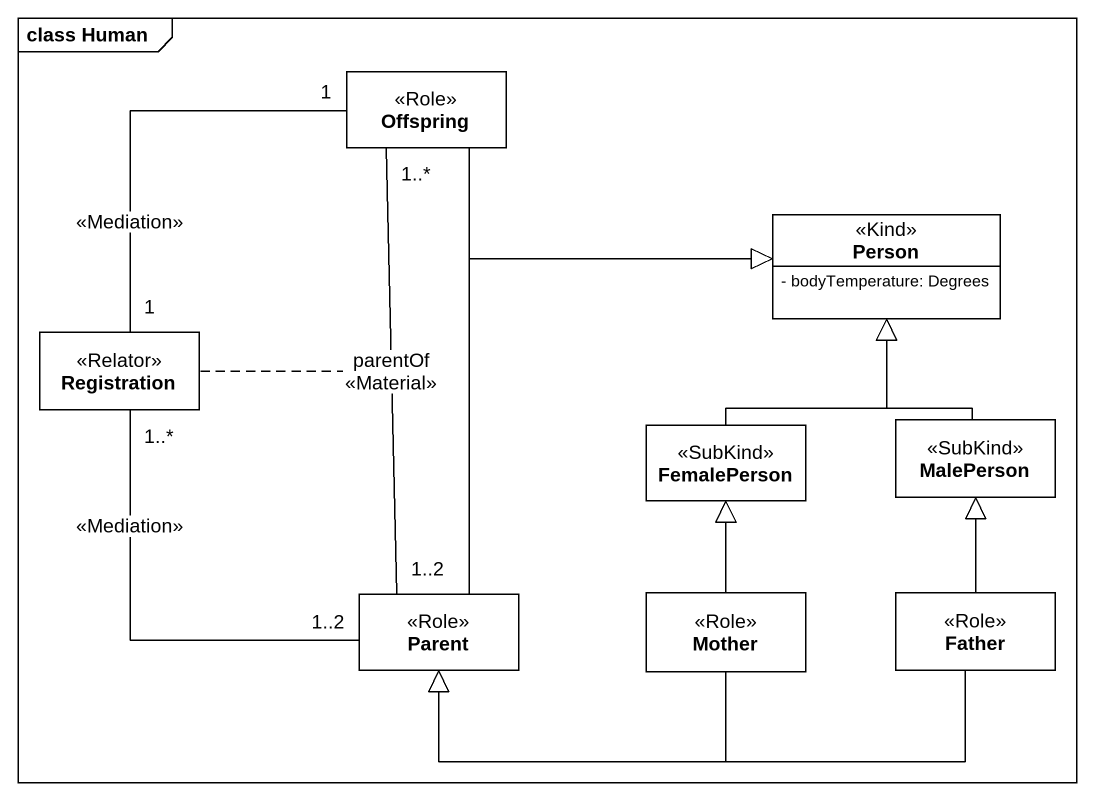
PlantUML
@startuml
mainframe class Human
hide circle
hide empty members
skinparam classAttributeIconSize 0
class Offspring <<Role>>
class "Person" as Person_ <<Kind>> {
  - bodyTemperature: Degrees
}
class Registration <<Relator>>
class FemalePerson <<SubKind>>
class MalePerson <<SubKind>>
class Parent <<Role>>
class Mother <<Role>>
class Father <<Role>>
Offspring -right-|> Person_
Registration "1" -up- "1" Offspring : <<Mediation>>
Registration "1..*" -- "1..2" Parent : <<Mediation>>
FemalePerson -up-|> Person_
MalePerson -up-|> Person_
Parent "1..2" -up- "1..*" Offspring : parentOf\n<<Material>>
(Parent, Offspring) .. Registration
Parent -up-|> Person_
Mother -up-|> FemalePerson
Mother -left-|> Parent
Father -up-|> MalePerson
Father -left-|> Parent
@enduml
